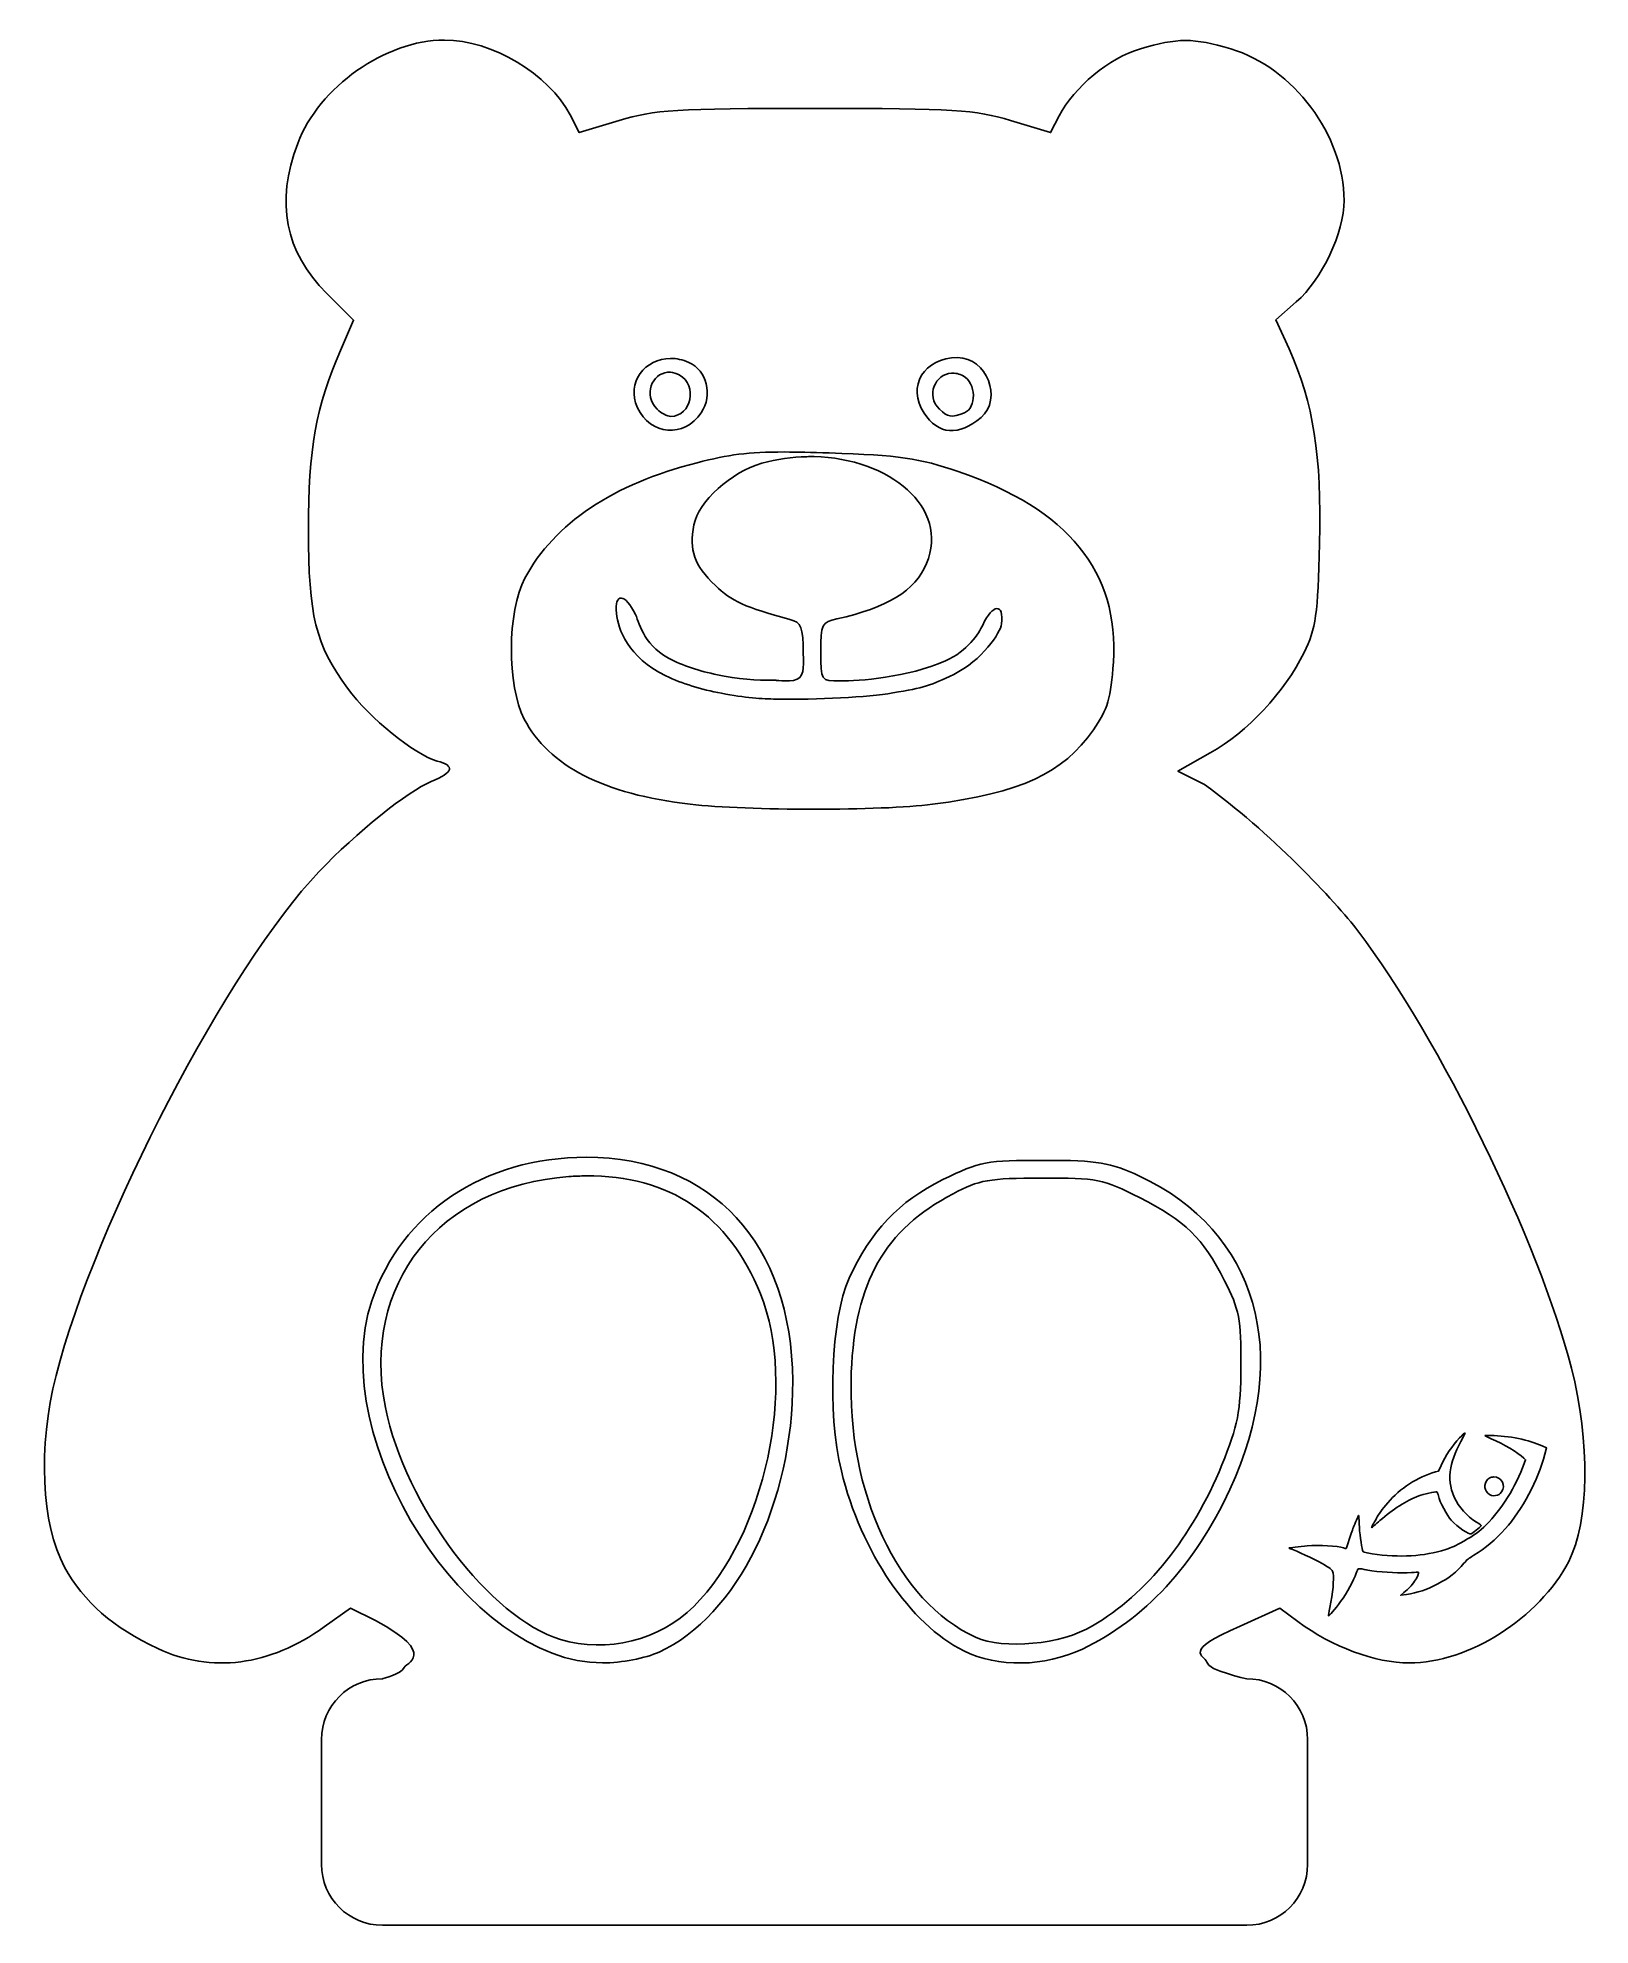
# Model space of a CAD drawing. Extents: x 76.8 to 151.3, y 134 to 224.6.
import ezdxf

# ---------------------------------------------------------------- set-up
doc = ezdxf.new("R2010")
doc.units = 0
doc.layers.add('Layer_1', color=7, linetype='CONTINUOUS')

msp = doc.modelspace()

# ---------------------------------------------------------------- linework, layer by layer
at = {"layer": 'Layer_1', "color": 7}
for points in [[(96.333688, 224.468889), (96.333688, 224.468889)], [(104.718776, 220.603768), (102.803302, 220.023339), (102.362881, 220.874964)], [(125.836937, 220.822047), (125.424077, 220.023339), (123.508603, 220.603768)], [(90.690898, 212.310183), (91.978536, 211.017032), (91.34464, 209.571193)], [(136.869509, 209.640095), (136.240574, 211.039079), (137.216224, 211.896219)], [(107.179951, 208.520576), (107.179951, 208.520576)], [(107.18877, 209.186996), (107.18877, 209.186996)], [(120.667639, 208.48034), (120.667639, 208.48034)], [(120.965846, 209.228889), (120.965846, 209.228889)], [(112.663992, 204.696798), (112.663992, 204.696798)], [(114.07786, 204.472451), (114.07786, 204.472451)], [(132.807603, 188.734704), (131.539257, 189.379077), (133.084313, 190.250548)], [(119.758133, 187.78937), (119.758133, 187.789923)], [(103.143953, 170.846667), (103.143953, 170.846667)], [(125.1176, 170.700594), (125.1176, 170.700594)], [(103.127968, 169.955903), (103.127968, 169.955903)], [(124.994128, 169.852274), (124.994128, 169.852274)], [(145.312474, 157.618603), (145.312474, 157.618603)], [(146.549951, 157.496232), (146.549951, 157.496232)], [(149.011129, 157.001242), (149.229408, 156.899267), (149.151137, 156.607675)], [(143.893647, 155.747227), (144.047986, 155.789671), (144.167047, 156.059766)], [(148.160605, 156.155676), (148.225095, 156.328758), (148.133593, 156.414198)], [(146.700435, 155.507449), (146.700435, 155.507449)], [(142.50348, 149.867966), (142.23063, 149.82938), (142.383868, 149.955057)], [(90.563567, 148.310229), (91.82144, 149.213673), (93.019231, 148.618359)], [(134.516924, 148.34606), (136.435152, 149.202647), (137.285126, 148.574262)], [(90.437341, 142.900051), (90.437341, 136.913302)], [(137.761926, 136.913302), (137.761926, 142.900051)], [(93.359331, 133.991312), (134.839383, 133.991312)]]:
    msp.add_lwpolyline(points, dxfattribs=at)
for points in [[(96.333688, 224.468889), (93.519566, 224.468889), (90.301905, 222.200985), (89.294118, 219.5074)], [(102.362881, 220.874964), (101.351684, 222.830431), (98.602803, 224.468889), (96.333688, 224.468889)], [(129.733477, 224.048313), (128.236895, 223.603875), (126.555943, 222.212452), (125.836937, 220.822047)], [(134.072644, 224.042798), (132.2765, 224.576195), (131.51419, 224.577149), (129.733477, 224.048313)], [(139.510934, 216.76786), (139.518159, 219.882352), (137.074281, 223.151408), (134.072644, 224.042798)], [(114.113688, 221.184198), (107.375356, 221.184198), (106.444875, 221.126715), (104.718776, 220.603768)], [(123.508603, 220.603768), (121.782504, 221.126715), (120.85202, 221.184198), (114.113688, 221.184198)], [(89.294118, 219.5074), (88.225032, 216.650055), (88.673855, 214.336041), (90.690898, 212.310183)], [(137.216224, 211.896219), (138.449406, 212.978967), (139.507349, 215.224782), (139.510934, 216.76786)], [(91.34464, 209.571193), (90.169833, 206.890635), (89.798926, 204.822861), (89.803441, 200.975543)], [(138.336294, 200.297549), (138.436621, 204.542894), (138.047256, 207.021191), (136.869509, 209.640095)], [(105.599619, 206.821731), (105.043458, 208.042356), (105.97535, 209.185861), (107.18877, 209.186996)], [(107.047659, 208.520026), (106.299356, 208.459932), (105.857568, 207.438011), (106.549912, 206.745664)], [(107.179951, 208.520576), (107.134914, 208.523765), (107.090831, 208.523497), (107.047659, 208.520026)], [(107.604388, 208.392145), (107.457994, 208.47049), (107.315068, 208.511045), (107.179951, 208.520576)], [(107.18877, 209.186996), (107.468791, 209.187258), (107.763985, 209.126899), (108.059141, 208.992418)], [(107.199244, 206.406667), (108.197577, 206.406667), (108.504386, 207.910479), (107.604388, 208.392145)], [(108.059141, 208.992418), (108.942398, 208.58998), (109.226471, 207.449046), (108.659414, 206.583606)], [(119.350784, 206.563213), (118.511331, 207.844377), (119.350197, 209.228889), (120.965846, 209.228889)], [(120.667639, 208.48034), (119.900494, 208.429359), (119.41197, 207.430275), (120.096579, 206.745664)], [(121.232634, 208.348598), (121.036924, 208.453339), (120.844671, 208.492103), (120.667639, 208.48034)], [(120.965846, 209.228889), (122.363044, 209.228889), (123.133395, 207.251251), (122.086466, 206.352096)], [(121.287204, 206.578094), (121.891295, 206.809906), (121.854183, 208.015957), (121.232634, 208.348598)], [(108.659414, 206.583606), (107.858727, 205.361603), (106.206344, 205.490102), (105.599619, 206.821731)], [(106.549912, 206.745664), (106.736179, 206.559397), (107.028499, 206.406667), (107.199244, 206.406667)], [(122.086466, 206.352096), (121.028477, 205.443439), (120.034101, 205.520339), (119.350784, 206.563213)], [(120.096579, 206.745664), (120.481, 206.361243), (120.657098, 206.3363), (121.287204, 206.578094)], [(100.198812, 198.645556), (101.599472, 201.263198), (104.435374, 203.162443), (108.464835, 204.181409)], [(111.573688, 204.153297), (110.088567, 203.740067), (108.522273, 202.321223), (108.311597, 201.198233)], [(108.464835, 204.181409), (109.989674, 204.56701), (110.879523, 204.701333), (112.663992, 204.696798)], [(113.725082, 204.471901), (113.023639, 204.456745), (112.299039, 204.355131), (111.573688, 204.153297)], [(112.663992, 204.696798), (113.258817, 204.695387), (113.953059, 204.678058), (114.803259, 204.649943)], [(114.07786, 204.472451), (113.960927, 204.474709), (113.843452, 204.474441), (113.725082, 204.471901)], [(119.470952, 199.338984), (120.585063, 202.028697), (117.702751, 204.401201), (114.07786, 204.472451)], [(114.803259, 204.649943), (118.152342, 204.539191), (119.117062, 204.400349), (120.997266, 203.758076)], [(120.997266, 203.758076), (126.276035, 201.954854), (128.718556, 198.951919), (128.439774, 194.607904)], [(108.311597, 201.198233), (108.077756, 199.951756), (108.311315, 199.290515), (109.339064, 198.285612)], [(89.803441, 200.975543), (89.808154, 196.82794), (90.148831, 195.450521), (91.685841, 193.355543)], [(137.59546, 195.072027), (138.158152, 196.214265), (138.256086, 196.903587), (138.336294, 200.297549)], [(115.172022, 196.688189), (117.586303, 197.216458), (118.936539, 198.048799), (119.470952, 199.338984)], [(100.168493, 191.872222), (99.329325, 193.479768), (99.345428, 197.050701), (100.198812, 198.645556)], [(105.500399, 196.898755), (105.021462, 197.921088), (104.47274, 197.950998), (104.590342, 196.948364)], [(109.339064, 198.285612), (110.095673, 197.545882), (110.793059, 197.229088), (112.914244, 196.661181)], [(104.590342, 196.948364), (104.679603, 196.187338), (105.119861, 194.857628), (106.958915, 193.957469)], [(107.338151, 194.672948), (105.896241, 195.356098), (105.745252, 196.376091), (105.500399, 196.898755)], [(112.914244, 196.661181), (113.471571, 196.511967), (113.549244, 196.307988), (113.549244, 194.994306)], [(114.39591, 195.112266), (114.39591, 196.416477), (114.451963, 196.530633), (115.172022, 196.688189)], [(123.077001, 196.44786), (123.194964, 197.453567), (122.644913, 197.419148), (122.166944, 196.391085)], [(122.166944, 196.391085), (121.982442, 195.994236), (121.438958, 195.141448), (120.376047, 194.66964)], [(120.77678, 194.024717), (122.12331, 194.686455), (123.026675, 196.018781), (123.077001, 196.44786)], [(113.549244, 194.994306), (113.549244, 194.994306), (113.660321, 194.134654), (113.38884, 193.871479)], [(115.323606, 193.706667), (114.398648, 193.706667), (114.39591, 193.711126), (114.39591, 195.112266)], [(133.084313, 190.250548), (134.86364, 191.25474), (136.66181, 193.176755), (137.59546, 195.072027)], [(106.958915, 193.957469), (107.755267, 193.567678), (108.648147, 193.30912), (109.631757, 193.115214)], [(109.765702, 193.935422), (108.879612, 194.106107), (108.063705, 194.329192), (107.338151, 194.672948)], [(112.235147, 193.743048), (111.737998, 193.734468), (110.763648, 193.743189), (109.765702, 193.935422)], [(113.38884, 193.871479), (113.111006, 193.602146), (112.235147, 193.743048), (112.235147, 193.743048)], [(120.376047, 194.66964), (118.575712, 193.870499), (116.204004, 193.706667), (115.323606, 193.706667)], [(117.852032, 193.133403), (119.372027, 193.386709), (119.671933, 193.481752), (120.77678, 194.024717)], [(128.439774, 194.607904), (128.330551, 192.905968), (128.161915, 192.335981), (127.479558, 191.365103)], [(91.685841, 193.355543), (92.727439, 191.935824), (94.922746, 190.152464), (95.98091, 189.86635)], [(109.631757, 193.115214), (110.756014, 192.893579), (111.582364, 192.85177), (112.25885, 192.836849)], [(112.25885, 192.836849), (114.212652, 192.793757), (116.680784, 192.938215), (117.852032, 193.133403)], [(108.133555, 187.792127), (103.968736, 188.277798), (101.342644, 189.622959), (100.168493, 191.872222)], [(127.479558, 191.365103), (125.997019, 189.255712), (124.024785, 188.342331), (119.758133, 187.78937)], [(95.98091, 189.86635), (96.859855, 189.628702), (96.775008, 189.325833), (95.705854, 188.882981)], [(95.705854, 188.882981), (94.573889, 188.414097), (92.111833, 186.436696), (90.313315, 184.552083)], [(140.175147, 181.712222), (139.148603, 183.067366), (135.894798, 186.541377), (132.807603, 188.734704)], [(119.758133, 187.789923), (117.302311, 187.471588), (110.872857, 187.472581), (108.133555, 187.792127)], [(90.313315, 184.552083), (85.976265, 180.007388), (79.598658, 167.788168), (77.698202, 160.382397)], [(150.421137, 160.734622), (148.852419, 166.822313), (144.131817, 176.487073), (140.175147, 181.712222)], [(92.849457, 163.952618), (94.276373, 168.200554), (98.228037, 170.846667), (103.143953, 170.846667)], [(103.143953, 170.846667), (109.17741, 170.846667), (113.004419, 166.702247), (113.047639, 160.122222)], [(120.256433, 169.774552), (122.038742, 170.650491), (122.327797, 170.705561), (125.1176, 170.700594)], [(125.1176, 170.700594), (127.724947, 170.695937), (128.277572, 170.604661), (129.685519, 169.949287)], [(102.311067, 169.922279), (96.07449, 169.473989), (92.316325, 164.7454), (93.502647, 158.839545)], [(103.127968, 169.955903), (102.860876, 169.953363), (102.588486, 169.942215), (102.311067, 169.922279)], [(111.503686, 164.287757), (109.974013, 168.074847), (107.134364, 169.993749), (103.127968, 169.955903)], [(115.756312, 165.038511), (116.768431, 167.283563), (118.15222, 168.740414), (120.256433, 169.774552)], [(124.994128, 169.852274), (122.479999, 169.846262), (121.996446, 169.760608), (120.74591, 169.100417)], [(129.697096, 168.911901), (127.942758, 169.802354), (127.661004, 169.858624), (124.994128, 169.852274)], [(129.685519, 169.949287), (135.348946, 167.313092), (137.053046, 161.406407), (134.026893, 154.901111)], [(120.74591, 169.100417), (117.453754, 167.362405), (116.038229, 164.877559), (115.862145, 160.528467)], [(133.778295, 164.92), (132.707778, 167.006624), (131.906876, 167.790273), (129.697096, 168.911901)], [(115.384792, 155.796286), (114.70099, 158.620902), (114.880921, 163.09674), (115.756312, 165.038511)], [(134.561021, 160.827778), (134.573298, 163.074851), (134.482806, 163.546789), (133.778295, 164.92)], [(108.300574, 149.286983), (111.726828, 152.701595), (113.268066, 159.919589), (111.503686, 164.287757)], [(103.928333, 146.581618), (97.44942, 146.556161), (90.608726, 157.281825), (92.849457, 163.952618)], [(77.698202, 160.382397), (76.817358, 156.949841), (76.981572, 153.233804), (78.10445, 151.18151)], [(115.862145, 160.528467), (115.629224, 154.775677), (118.096786, 149.510813), (121.819678, 147.818547)], [(133.645453, 156.083467), (134.42291, 157.984138), (134.549083, 158.638021), (134.561021, 160.827778)], [(150.289949, 151.451605), (151.270408, 153.336022), (151.325501, 157.225084), (150.421137, 160.734622)], [(113.047639, 160.122222), (113.08584, 154.305738), (110.376281, 148.804352), (106.634799, 147.101965)], [(93.502647, 158.839545), (94.450744, 154.119779), (98.526086, 148.722685), (101.911438, 147.703341)], [(145.312474, 157.618603), (145.336125, 157.624304), (145.302599, 157.557291), (145.225381, 157.420165)], [(144.167047, 156.059766), (144.370908, 156.523293), (144.706504, 157.021235), (145.05671, 157.379375)], [(145.225381, 157.420165), (144.910525, 156.86095), (144.720276, 156.384937), (144.632827, 155.938498)], [(145.05671, 157.379375), (145.208354, 157.534456), (145.288824, 157.612897), (145.312474, 157.618603)], [(146.568143, 157.342994), (146.394351, 157.41813), (146.261195, 157.484116), (146.27214, 157.489619)], [(146.27214, 157.489619), (146.283062, 157.495151), (146.408084, 157.498236), (146.549951, 157.496232)], [(146.549951, 157.496232), (147.407932, 157.484153), (148.413405, 157.281715), (149.011129, 157.001242)], [(148.133593, 156.414198), (147.85097, 156.679176), (147.172821, 157.081574), (146.568143, 157.342994)], [(127.437665, 148.353225), (130.050128, 149.897088), (132.220547, 152.599978), (133.645453, 156.083467)], [(144.632827, 155.938498), (144.534165, 155.434819), (144.58438, 155.015747), (144.801497, 154.532899)], [(146.344349, 153.22652), (147.046112, 153.909258), (147.743982, 155.035384), (148.160605, 156.155676)], [(149.151137, 156.607675), (148.809927, 155.334133), (148.065936, 153.92944), (147.245586, 153.009892)], [(121.260195, 147.159843), (118.688731, 148.432705), (116.327005, 151.904227), (115.384792, 155.796286)], [(141.607204, 154.267765), (142.176294, 154.950051), (143.052769, 155.516821), (143.893647, 155.747227)], [(146.783668, 154.609519), (146.51935, 154.552045), (146.237319, 154.819792), (146.266628, 155.100651)], [(146.266628, 155.100651), (146.281614, 155.244276), (146.382328, 155.400348), (146.499792, 155.462248)], [(146.499792, 155.462248), (146.54453, 155.485813), (146.634801, 155.506173), (146.700435, 155.507449)], [(146.700435, 155.507449), (147.073535, 155.514674), (147.295687, 155.082876), (147.069198, 154.790869)], [(134.026893, 154.901111), (132.332891, 151.259536), (129.918234, 148.646598), (126.954799, 147.247487)], [(141.066464, 153.52197), (141.16422, 153.705502), (141.3367, 153.943458), (141.607204, 154.267765)], [(143.091628, 154.60125), (142.508224, 154.377984), (141.845609, 153.954058), (141.234583, 153.413382)], [(143.968611, 154.790869), (143.892803, 154.810566), (143.308589, 154.68428), (143.091628, 154.60125)], [(144.036963, 154.596842), (144.015119, 154.699336), (143.984424, 154.786752), (143.968611, 154.790869)], [(144.654874, 153.428264), (144.466005, 153.629398), (144.092699, 154.335481), (144.036963, 154.596842)], [(144.801497, 154.532899), (145.015071, 154.057919), (145.393915, 153.635192), (145.872508, 153.337865)], [(147.069198, 154.790869), (146.967742, 154.660057), (146.941859, 154.643914), (146.783668, 154.609519)], [(139.760082, 152.510491), (139.834897, 152.746277), (139.933717, 153.030686), (139.979465, 153.142734)], [(139.979465, 153.142734), (140.094171, 153.423683), (140.20255, 153.665771), (140.212078, 153.662531)], [(140.212078, 153.662531), (140.216453, 153.660838), (140.226762, 153.472911), (140.235229, 153.244159)], [(140.235229, 153.244159), (140.249509, 152.858878), (140.335471, 152.206575), (140.401147, 151.982425)], [(140.832747, 153.065013), (140.821684, 153.059199), (140.843641, 153.117272), (140.881806, 153.194547)], [(141.234583, 153.413382), (141.024618, 153.22759), (140.843802, 153.070838), (140.832747, 153.065013)], [(140.881806, 153.194547), (140.91999, 153.271828), (140.956199, 153.337967), (140.962284, 153.341173)], [(140.962284, 153.341173), (140.96838, 153.344362), (141.015218, 153.425758), (141.066464, 153.52197)], [(145.611232, 152.776728), (145.509206, 152.722968), (144.975936, 153.086352), (144.654874, 153.428264)], [(145.257904, 152.428359), (145.773577, 152.717403), (145.966815, 152.859222), (146.344349, 153.22652)], [(146.095751, 153.153207), (146.050395, 153.105134), (145.662551, 152.803771), (145.611232, 152.776728)], [(145.872508, 153.337865), (146.036496, 153.235986), (146.113525, 153.17204), (146.095751, 153.153207)], [(136.859589, 152.094874), (136.854113, 152.105232), (137.398433, 152.169996), (137.739879, 152.199604)], [(137.739879, 152.199604), (138.310281, 152.249069), (139.207308, 152.19791), (139.48723, 152.099835)], [(139.607397, 152.072827), (139.616767, 152.077766), (139.685271, 152.274703), (139.760082, 152.510491)], [(144.390841, 152.027076), (144.69815, 152.126898), (144.822768, 152.184463), (145.257904, 152.428359)], [(147.245586, 153.009892), (146.79367, 152.503337), (146.291721, 152.083873), (145.736908, 151.749262)], [(137.085586, 152.001718), (136.963664, 152.048135), (136.862055, 152.090195), (136.859589, 152.094874)], [(138.574419, 151.286242), (138.324804, 151.441064), (137.433648, 151.869209), (137.085586, 152.001718)], [(138.983421, 150.888814), (138.95867, 151.032717), (138.914288, 151.075442), (138.574419, 151.286242)], [(139.48723, 152.099835), (139.543869, 152.080023), (139.598022, 152.067885), (139.607397, 152.072827)], [(140.401147, 151.982425), (140.428495, 151.889075), (140.438971, 151.884872), (140.854797, 151.822022)], [(140.854797, 151.822022), (142.180877, 151.621584), (143.352359, 151.689741), (144.390841, 152.027076)], [(142.64349, 146.578313), (145.485908, 146.573346), (148.876015, 148.734059), (150.289949, 151.451605)], [(145.263966, 151.364514), (144.89997, 150.932189), (144.553384, 150.657522), (144.016566, 150.375633)], [(145.736908, 151.749262), (145.480972, 151.594909), (145.408272, 151.53591), (145.263966, 151.364514)], [(78.10445, 151.18151), (79.019668, 149.508677), (80.442489, 148.263665), (82.574254, 147.271188)], [(138.83349, 149.241785), (138.974316, 149.938374), (139.034111, 150.59405), (138.983421, 150.888814)], [(140.096325, 150.896533), (139.967301, 150.525891), (139.652034, 149.953284), (139.344465, 149.53062)], [(140.191132, 151.098827), (140.174706, 151.090191), (140.132003, 150.999022), (140.096325, 150.896533)], [(140.562101, 151.050872), (140.484852, 151.076921), (140.215654, 151.11175), (140.191132, 151.098827)], [(140.845424, 151.006224), (140.70113, 151.026939), (140.573684, 151.046966), (140.562101, 151.050872)], [(142.745466, 150.91748), (142.229422, 150.88098), (141.469401, 150.916633), (140.845424, 151.006224)], [(142.383868, 149.955057), (142.596066, 150.128841), (142.744348, 150.286146), (142.896497, 150.499105)], [(144.016566, 150.375633), (143.466185, 150.086719), (143.037777, 149.942873), (142.50348, 149.867966)], [(143.080051, 150.935669), (143.07071, 150.937927), (142.919969, 150.929784), (142.745466, 150.91748)], [(142.896497, 150.499105), (143.012953, 150.662102), (143.123632, 150.925029), (143.080051, 150.935669)], [(139.344465, 149.53062), (139.071607, 149.155651), (138.794603, 148.823523), (138.762935, 148.833333)], [(93.019231, 148.618359), (96.07653, 146.992296), (94.446976, 146.568943), (94.367505, 146.315934)], [(101.911438, 147.703341), (104.115949, 147.039554), (106.684298, 147.676191), (108.300574, 149.286983)], [(137.285126, 148.574262), (138.951118, 147.34254), (140.9947, 146.581192), (142.64349, 146.578313)], [(138.762935, 148.833333), (138.756613, 148.835309), (138.788448, 149.019016), (138.83349, 149.241785)], [(82.574254, 147.271188), (85.153483, 146.070381), (87.95129, 146.434247), (90.563567, 148.310229)], [(121.819678, 147.818547), (123.176397, 147.201841), (125.933567, 147.464366), (127.437665, 148.353225)], [(132.918398, 146.621307), (132.833446, 146.954583), (131.657536, 147.110516), (134.516924, 148.34606)], [(106.634799, 147.101965), (105.982615, 146.80522), (104.839807, 146.585202), (103.928333, 146.581618)], [(126.954799, 147.247487), (125.13021, 146.386055), (122.892868, 146.351677), (121.260195, 147.159843)], [(94.367505, 146.315934), (94.294734, 146.084257), (93.359331, 145.822045), (93.359331, 145.822045)], [(134.839383, 145.822045), (134.839383, 145.822045), (132.998125, 146.205286), (132.918398, 146.621307)], [(93.359331, 145.822045), (91.740507, 145.834886), (90.437341, 144.518926), (90.437341, 142.900051)], [(137.761926, 142.900051), (137.761926, 144.518926), (136.458257, 145.822045), (134.839383, 145.822045)], [(90.437341, 136.913302), (90.437341, 135.294431), (91.740457, 133.991312), (93.359331, 133.991312)], [(134.839383, 133.991312), (136.458257, 133.991312), (137.761926, 135.294431), (137.761926, 136.913302)]]:
    msp.add_open_spline(points, degree=3, dxfattribs=at)

doc.saveas('drawing.dxf')
